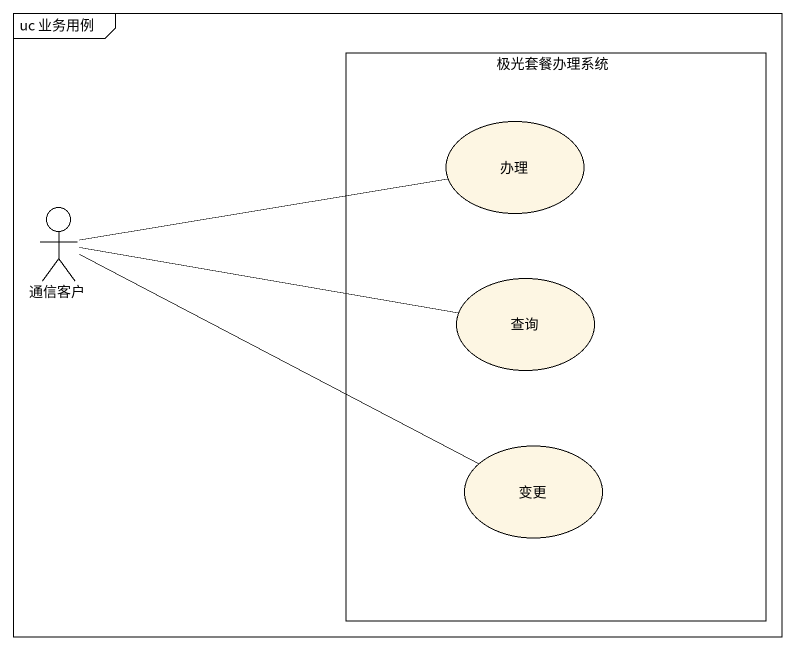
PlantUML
@startuml
mainframe uc 业务用例
rectangle 极光套餐办理系统 {
  usecase 办理
  usecase 查询
  usecase 变更
}
actor 通信客户
通信客户 -right- 办理
通信客户 -right- 查询
通信客户 -right- 变更
@enduml
